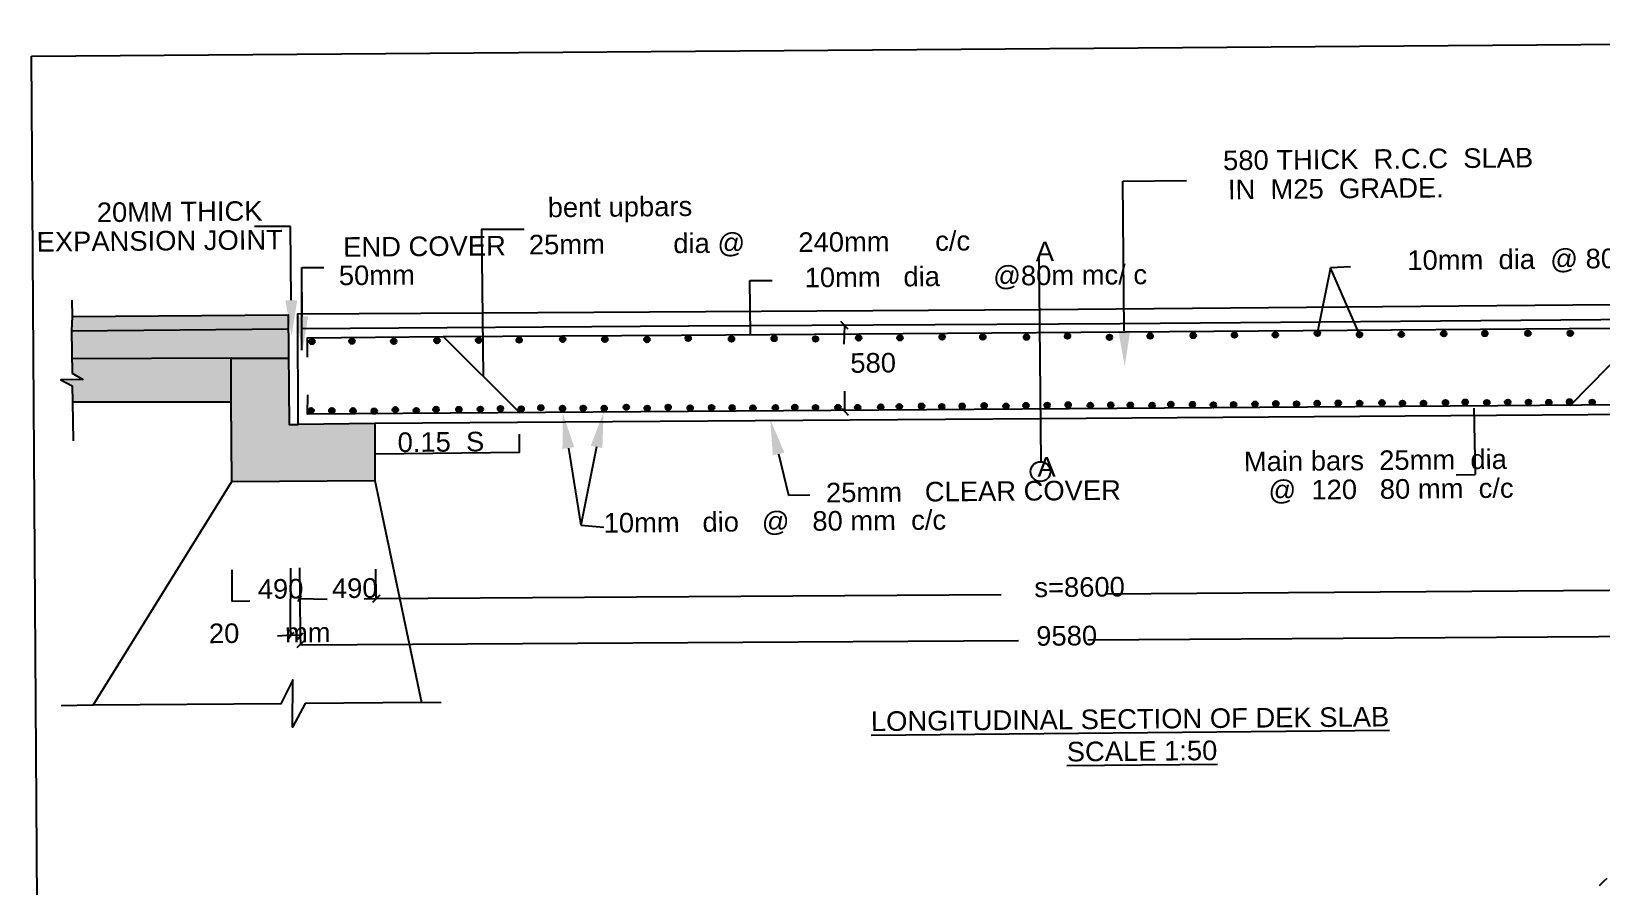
# Model space of a CAD drawing. Header units: metres. Extents: x 38392.4 to 38485, y 25348.9 to 25411.1.
# Drawn here: x 38392.38 to 38436.48, y 25387.11 to 25411.13 of the extents above; entities that cross this region are included whole.
import ezdxf

# ---------------------------------------------------------------- set-up
doc = ezdxf.new("R2010")
doc.units = ezdxf.units.M
doc.header["$MEASUREMENT"] = 0
doc.layers.add('DIMENSION', color=255, linetype='Continuous')
doc.layers.add('DRAWING', color=2, linetype='Continuous')
doc.styles.get("Standard").update_dxf_attribs({"font": 'arial.ttf'})
pattern_1 = [(50, (0, 0), (0.14345203652, -0.012550427), [0.015, -0.165]), (355, (0, 0), (-0.0277502667, 0.15043842674), [0.012, -0.132]), (100.45144446, (0.01195, -0.00105), (0.11570176935, 0.1378879982), [0.0127480384, -0.1402284224]), (46.1842, (0, 0.04), (0.21344826613, -0.03310385616), [0.0225, -0.2475]), (96.6356355, (0.01779, 0.03724), (0.1869323891, 0.1948237202), [0.0191220684, -0.210342752]), (351.184164, (0, 0.04), (0.186932389, 0.1948237201), [0.018, -0.1980000002]), (21, (0.02, 0.03), (0.11938141042, -0.08052377813), [0.015, -0.165]), (326, (0.02, 0.03), (0.0486630664, 0.145030009), [0.012, -0.132]), (71.45144474, (0.02995, 0.02329), (0.16804447535, 0.06450623056), [0.012748038, -0.1402284224]), (37.5, (0, 0), (0.002431971063, 0.066578770766), [0, -0.1304, 0, -0.134, 0, -0.1325]), (7.5, (0, 0), (0.05261390749, 0.07888234238), [0, -0.0764, 0, -0.1274, 0, -0.0505]), (327.5, (-0.0446, 0), (0.106764487234, -0.004510974347), [0, -0.05, 0, -0.156, 0, -0.207]), (317.5, (-0.0646, 0), (0.11663723387, 0.02002099647), [0, -0.065, 0, -0.1036, 0, -0.147])]

msp = doc.modelspace()

# ---------------------------------------------------------------- hatches: boundary and pattern name
at = {"layer": 'DRAWING'}
h = msp.add_hatch(dxfattribs=at)
h.set_pattern_fill('AR-CONC', scale=0.02)
h.set_pattern_definition(pattern_1)
h.paths.add_polyline_path([(38399.59223, 25403.17401), (38393.53045, 25403.12736), (38393.51145, 25402.72335), (38399.5958, 25402.77336)])
h = msp.add_hatch(dxfattribs=at)
h.set_pattern_fill('AR-CONC', scale=0.02)
h.set_pattern_definition(pattern_1)
h.paths.add_polyline_path([(38399.5958, 25402.77336), (38393.51145, 25402.72335), (38393.52092, 25401.93532), (38397.99065, 25401.95665), (38399.60306, 25401.95665)])
h = msp.add_hatch(color=7, dxfattribs=at)
h.dxf.hatch_style = 1
h.paths.add_polyline_path([(38400.18334, 25402.41961, 1), (38400.33813, 25402.41961, 1)])
h = msp.add_hatch(color=7, dxfattribs=at)
h.dxf.hatch_style = 1
h.paths.add_polyline_path([(38401.30922, 25402.4311, 1), (38401.46401, 25402.4311, 1)])
h = msp.add_hatch(color=7, dxfattribs=at)
h.dxf.hatch_style = 1
h.paths.add_polyline_path([(38402.6344, 25402.42658, 1), (38402.47962, 25402.42658, 1)])
h = msp.add_hatch(color=7, dxfattribs=at)
h.dxf.hatch_style = 1
h.paths.add_polyline_path([(38403.84875, 25402.44694, 1), (38403.69397, 25402.44694, 1)])
h = msp.add_hatch(color=7, dxfattribs=at)
h.dxf.hatch_style = 1
h.paths.add_polyline_path([(38405.02095, 25402.4551, 1), (38404.86617, 25402.4551, 1)])
h = msp.add_hatch(color=7, dxfattribs=at)
h.dxf.hatch_style = 1
h.paths.add_polyline_path([(38406.15778, 25402.46019, 1), (38406.003, 25402.46019, 1)])
h = msp.add_hatch(color=7, dxfattribs=at)
h.dxf.hatch_style = 1
h.paths.add_polyline_path([(38407.37976, 25402.48323, 1), (38407.22498, 25402.48323, 1)])
h = msp.add_hatch(color=7, dxfattribs=at)
h.dxf.hatch_style = 1
h.paths.add_polyline_path([(38408.56304, 25402.48323, 1), (38408.40825, 25402.48323, 1)])
h = msp.add_hatch(color=7, dxfattribs=at)
h.dxf.hatch_style = 1
h.paths.add_polyline_path([(38409.59152, 25402.47508, 1), (38409.74631, 25402.47508, 1)])
h = msp.add_hatch(color=7, dxfattribs=at)
h.dxf.hatch_style = 1
h.paths.add_polyline_path([(38410.9051, 25402.51177, 1), (38410.75031, 25402.51177, 1)])
h = msp.add_hatch(color=7, dxfattribs=at)
h.dxf.hatch_style = 1
h.paths.add_polyline_path([(38411.96563, 25402.4929, 1), (38412.12042, 25402.4929, 1)])
h = msp.add_hatch(color=7, dxfattribs=at)
h.dxf.hatch_style = 1
h.paths.add_polyline_path([(38413.16263, 25402.50565, 1), (38413.31741, 25402.50565, 1)])
h = msp.add_hatch(color=7, dxfattribs=at)
h.dxf.hatch_style = 1
h.paths.add_polyline_path([(38414.48135, 25402.49327, 1), (38414.32656, 25402.49327, 1)])
h = msp.add_hatch(color=7, dxfattribs=at)
h.dxf.hatch_style = 1
h.paths.add_polyline_path([(38415.69222, 25402.52188, 1), (38415.53743, 25402.52188, 1)])
h = msp.add_hatch(color=7, dxfattribs=at)
h.dxf.hatch_style = 1
h.paths.add_polyline_path([(38416.85161, 25402.5244, 1), (38416.69682, 25402.5244, 1)])
h = msp.add_hatch(color=7, dxfattribs=at)
h.dxf.hatch_style = 1
h.paths.add_polyline_path([(38418.03537, 25402.54895, 1), (38417.88058, 25402.54895, 1)])
h = msp.add_hatch(color=7, dxfattribs=at)
h.dxf.hatch_style = 1
h.paths.add_polyline_path([(38419.02338, 25402.54895, 1), (38419.17816, 25402.54895, 1)])
h = msp.add_hatch(color=7, dxfattribs=at)
h.dxf.hatch_style = 1
h.paths.add_polyline_path([(38420.25038, 25402.54329, 1), (38420.40516, 25402.54329, 1)])
h = msp.add_hatch(color=7, dxfattribs=at)
h.dxf.hatch_style = 1
h.paths.add_polyline_path([(38421.40333, 25402.57401, 1), (38421.55811, 25402.57401, 1)])
h = msp.add_hatch(color=7, dxfattribs=at)
h.dxf.hatch_style = 1
h.paths.add_polyline_path([(38422.57925, 25402.54046, 1), (38422.73403, 25402.54046, 1)])
h = msp.add_hatch(color=7, dxfattribs=at)
h.dxf.hatch_style = 1
h.paths.add_polyline_path([(38423.72352, 25402.57324, 1), (38423.8783, 25402.57324, 1)])
h = msp.add_hatch(color=7, dxfattribs=at)
h.dxf.hatch_style = 1
h.paths.add_polyline_path([(38424.93341, 25402.58963, 1), (38425.0882, 25402.58963, 1)])
h = msp.add_hatch(color=7, dxfattribs=at)
h.dxf.hatch_style = 1
h.paths.add_polyline_path([(38426.24477, 25402.60193, 1), (38426.08999, 25402.60193, 1)])
h = msp.add_hatch(color=7, dxfattribs=at)
h.dxf.hatch_style = 1
h.paths.add_polyline_path([(38427.39256, 25402.60699, 1), (38427.23777, 25402.60699, 1)])
h = msp.add_hatch(color=7, dxfattribs=at)
h.dxf.hatch_style = 1
h.paths.add_polyline_path([(38428.57526, 25402.65185, 1), (38428.42048, 25402.65185, 1)])
h = msp.add_hatch(color=7, dxfattribs=at)
h.dxf.hatch_style = 1
h.paths.add_polyline_path([(38429.75797, 25402.6152, 1), (38429.60318, 25402.6152, 1)])
h = msp.add_hatch(color=7, dxfattribs=at)
h.dxf.hatch_style = 1
h.paths.add_polyline_path([(38430.77768, 25402.62029, 1), (38430.93246, 25402.62029, 1)])
h = msp.add_hatch(color=7, dxfattribs=at)
h.dxf.hatch_style = 1
h.paths.add_polyline_path([(38432.12281, 25402.64006, 1), (38431.96802, 25402.64006, 1)])
h = msp.add_hatch(color=7, dxfattribs=at)
h.dxf.hatch_style = 1
h.paths.add_polyline_path([(38433.27825, 25402.64515, 1), (38433.12347, 25402.64515, 1)])
h = msp.add_hatch(color=7, dxfattribs=at)
h.dxf.hatch_style = 1
h.paths.add_polyline_path([(38434.48716, 25402.64828, 1), (38434.33237, 25402.64828, 1)])
h = msp.add_hatch(color=7, dxfattribs=at)
h.dxf.hatch_style = 1
h.paths.add_polyline_path([(38435.52071, 25402.65239, 1), (38435.6755, 25402.65239, 1)])
h = msp.add_hatch(dxfattribs=at)
h.set_pattern_fill('AR-CONC', scale=0.02)
h.set_pattern_definition(pattern_1)
h.paths.add_polyline_path([(38397.99065, 25401.95665), (38393.52092, 25401.93532), (38393.52578, 25401.53016), (38393.8286, 25401.35649), (38393.20888, 25401.34533), (38393.52277, 25401.17964), (38393.53788, 25400.72614), (38397.99304, 25400.72614)])
h = msp.add_hatch(dxfattribs=at)
h.set_pattern_fill('AR-CONC', scale=0.02)
h.set_pattern_definition(pattern_1)
h.paths.add_polyline_path([(38399.60306, 25401.95665), (38397.99065, 25401.95665), (38397.99304, 25400.72614), (38398.00837, 25398.48667), (38402.02779, 25398.51497), (38402.02733, 25399.26737), (38402.02416, 25400.11797), (38399.87151, 25400.09188), (38399.61966, 25400.09188)])
h = msp.add_hatch(color=7, dxfattribs=at)
h.dxf.hatch_style = 1
h.paths.add_polyline_path([(38403.66904, 25400.51633, 1), (38403.82383, 25400.51633, 1)])
h = msp.add_hatch(color=7, dxfattribs=at)
h.dxf.hatch_style = 1
h.paths.add_polyline_path([(38404.91301, 25400.51892, 1), (38405.0678, 25400.51892, 1)])
h = msp.add_hatch(color=7, dxfattribs=at)
h.dxf.hatch_style = 1
h.paths.add_polyline_path([(38405.63135, 25400.53709, 1), (38405.47656, 25400.53709, 1)])
h = msp.add_hatch(color=7, dxfattribs=at)
h.dxf.hatch_style = 1
h.paths.add_polyline_path([(38406.06089, 25400.52671, 1), (38406.21567, 25400.52671, 1)])
h = msp.add_hatch(color=7, dxfattribs=at)
h.dxf.hatch_style = 1
h.paths.add_polyline_path([(38406.61283, 25400.56023, 1), (38406.76761, 25400.56023, 1)])
h = msp.add_hatch(color=7, dxfattribs=at)
h.dxf.hatch_style = 1
h.paths.add_polyline_path([(38407.22053, 25400.54207, 1), (38407.37531, 25400.54207, 1)])
h = msp.add_hatch(color=7, dxfattribs=at)
h.dxf.hatch_style = 1
h.paths.add_polyline_path([(38407.95704, 25400.54726, 1), (38407.80226, 25400.54726, 1)])
h = msp.add_hatch(color=7, dxfattribs=at)
h.dxf.hatch_style = 1
h.paths.add_polyline_path([(38408.54656, 25400.54466, 1), (38408.39178, 25400.54466, 1)])
h = msp.add_hatch(color=7, dxfattribs=at)
h.dxf.hatch_style = 1
h.paths.add_polyline_path([(38409.16725, 25400.5758, 1), (38409.01246, 25400.5758, 1)])
h = msp.add_hatch(color=7, dxfattribs=at)
h.dxf.hatch_style = 1
h.paths.add_polyline_path([(38409.59679, 25400.54726, 1), (38409.75158, 25400.54726, 1)])
h = msp.add_hatch(color=7, dxfattribs=at)
h.dxf.hatch_style = 1
h.paths.add_polyline_path([(38410.34322, 25400.57576, 1), (38410.18843, 25400.57576, 1)])
h = msp.add_hatch(color=7, dxfattribs=at)
h.dxf.hatch_style = 1
h.paths.add_polyline_path([(38410.95871, 25400.555, 1), (38410.80392, 25400.555, 1)])
h = msp.add_hatch(color=7, dxfattribs=at)
h.dxf.hatch_style = 1
h.paths.add_polyline_path([(38411.40643, 25400.56538, 1), (38411.56121, 25400.56538, 1)])
h = msp.add_hatch(color=7, dxfattribs=at)
h.dxf.hatch_style = 1
h.paths.add_polyline_path([(38412.13775, 25400.56019, 1), (38411.98296, 25400.56019, 1)])
h = msp.add_hatch(color=7, dxfattribs=at)
h.dxf.hatch_style = 1
h.paths.add_polyline_path([(38412.56729, 25400.55241, 1), (38412.72208, 25400.55241, 1)])
h = msp.add_hatch(color=7, dxfattribs=at)
h.dxf.hatch_style = 1
h.paths.add_polyline_path([(38413.35315, 25400.56279, 1), (38413.19836, 25400.56279, 1)])
h = msp.add_hatch(color=7, dxfattribs=at)
h.dxf.hatch_style = 1
h.paths.add_polyline_path([(38413.74511, 25400.57312, 1), (38413.89989, 25400.57312, 1)])
h = msp.add_hatch(color=7, dxfattribs=at)
h.dxf.hatch_style = 1
h.paths.add_polyline_path([(38414.47903, 25400.56534, 1), (38414.32424, 25400.56534, 1)])
h = msp.add_hatch(color=7, dxfattribs=at)
h.dxf.hatch_style = 1
h.paths.add_polyline_path([(38414.95791, 25400.56793, 1), (38415.1127, 25400.56793, 1)])
h = msp.add_hatch(color=7, dxfattribs=at)
h.dxf.hatch_style = 1
h.paths.add_polyline_path([(38415.66326, 25400.56793, 1), (38415.50848, 25400.56793, 1)])
h = msp.add_hatch(color=7, dxfattribs=at)
h.dxf.hatch_style = 1
h.paths.add_polyline_path([(38416.15669, 25400.58115, 1), (38416.31148, 25400.58115, 1)])
h = msp.add_hatch(color=7, dxfattribs=at)
h.dxf.hatch_style = 1
h.paths.add_polyline_path([(38416.67869, 25400.59153, 1), (38416.83348, 25400.59153, 1)])
h = msp.add_hatch(color=7, dxfattribs=at)
h.dxf.hatch_style = 1
h.paths.add_polyline_path([(38417.45936, 25400.6045, 1), (38417.30457, 25400.6045, 1)])
h = msp.add_hatch(color=7, dxfattribs=at)
h.dxf.hatch_style = 1
h.paths.add_polyline_path([(38417.87072, 25400.59412, 1), (38418.02551, 25400.59412, 1)])
h = msp.add_hatch(color=7, dxfattribs=at)
h.dxf.hatch_style = 1
h.paths.add_polyline_path([(38418.44526, 25400.60534, 1), (38418.60005, 25400.60534, 1)])
h = msp.add_hatch(color=7, dxfattribs=at)
h.dxf.hatch_style = 1
h.paths.add_polyline_path([(38419.06255, 25400.6183, 1), (38419.21734, 25400.6183, 1)])
h = msp.add_hatch(color=7, dxfattribs=at)
h.dxf.hatch_style = 1
h.paths.add_polyline_path([(38419.67466, 25400.60534, 1), (38419.82944, 25400.60534, 1)])
h = msp.add_hatch(color=7, dxfattribs=at)
h.dxf.hatch_style = 1
h.paths.add_polyline_path([(38420.23748, 25400.62607, 1), (38420.39227, 25400.62607, 1)])
h = msp.add_hatch(color=7, dxfattribs=at)
h.dxf.hatch_style = 1
h.paths.add_polyline_path([(38420.82884, 25400.63125, 1), (38420.98363, 25400.63125, 1)])
h = msp.add_hatch(color=7, dxfattribs=at)
h.dxf.hatch_style = 1
h.paths.add_polyline_path([(38421.42011, 25400.64312, 1), (38421.5749, 25400.64312, 1)])
h = msp.add_hatch(color=7, dxfattribs=at)
h.dxf.hatch_style = 1
h.paths.add_polyline_path([(38422.04438, 25400.62759, 1), (38422.19917, 25400.62759, 1)])
h = msp.add_hatch(color=7, dxfattribs=at)
h.dxf.hatch_style = 1
h.paths.add_polyline_path([(38422.61684, 25400.63794, 1), (38422.77163, 25400.63794, 1)])
h = msp.add_hatch(color=7, dxfattribs=at)
h.dxf.hatch_style = 1
h.paths.add_polyline_path([(38423.32337, 25400.63535, 1), (38423.16858, 25400.63535, 1)])
h = msp.add_hatch(color=7, dxfattribs=at)
h.dxf.hatch_style = 1
h.paths.add_polyline_path([(38423.77731, 25400.62759, 1), (38423.9321, 25400.62759, 1)])
h = msp.add_hatch(color=7, dxfattribs=at)
h.dxf.hatch_style = 1
h.paths.add_polyline_path([(38424.45943, 25400.65614, 1), (38424.30465, 25400.65614, 1)])
h = msp.add_hatch(color=7, dxfattribs=at)
h.dxf.hatch_style = 1
h.paths.add_polyline_path([(38425.06557, 25400.65355, 1), (38424.91078, 25400.65355, 1)])
h = msp.add_hatch(color=7, dxfattribs=at)
h.dxf.hatch_style = 1
h.paths.add_polyline_path([(38425.49879, 25400.64061, 1), (38425.65357, 25400.64061, 1)])
h = msp.add_hatch(color=7, dxfattribs=at)
h.dxf.hatch_style = 1
h.paths.add_polyline_path([(38426.06607, 25400.65097, 1), (38426.22086, 25400.65097, 1)])
h = msp.add_hatch(color=7, dxfattribs=at)
h.dxf.hatch_style = 1
h.paths.add_polyline_path([(38426.66703, 25400.66132, 1), (38426.82181, 25400.66132, 1)])
h = msp.add_hatch(color=7, dxfattribs=at)
h.dxf.hatch_style = 1
h.paths.add_polyline_path([(38427.25175, 25400.67364, 1), (38427.40653, 25400.67364, 1)])
h = msp.add_hatch(color=7, dxfattribs=at)
h.dxf.hatch_style = 1
h.paths.add_polyline_path([(38427.8349, 25400.66856, 1), (38427.98968, 25400.66856, 1)])
h = msp.add_hatch(color=7, dxfattribs=at)
h.dxf.hatch_style = 1
h.paths.add_polyline_path([(38428.41391, 25400.68509, 1), (38428.5687, 25400.68509, 1)])
h = msp.add_hatch(color=7, dxfattribs=at)
h.dxf.hatch_style = 1
h.paths.add_polyline_path([(38429.16012, 25400.68922, 1), (38429.00533, 25400.68922, 1)])
h = msp.add_hatch(color=7, dxfattribs=at)
h.dxf.hatch_style = 1
h.paths.add_polyline_path([(38429.60503, 25400.68509, 1), (38429.75981, 25400.68509, 1)])
h = msp.add_hatch(color=7, dxfattribs=at)
h.dxf.hatch_style = 1
h.paths.add_polyline_path([(38430.38846, 25400.70162, 1), (38430.23367, 25400.70162, 1)])
h = msp.add_hatch(color=7, dxfattribs=at)
h.dxf.hatch_style = 1
h.paths.add_polyline_path([(38430.80855, 25400.68509, 1), (38430.96334, 25400.68509, 1)])
h = msp.add_hatch(color=7, dxfattribs=at)
h.dxf.hatch_style = 1
h.paths.add_polyline_path([(38431.39997, 25400.68509, 1), (38431.55476, 25400.68509, 1)])
h = msp.add_hatch(color=7, dxfattribs=at)
h.dxf.hatch_style = 1
h.paths.add_polyline_path([(38432.01644, 25400.70526, 1), (38432.17122, 25400.70526, 1)])
h = msp.add_hatch(color=7, dxfattribs=at)
h.dxf.hatch_style = 1
h.paths.add_polyline_path([(38432.72413, 25400.71817, 1), (38432.56934, 25400.71817, 1)])
h = msp.add_hatch(color=7, dxfattribs=at)
h.dxf.hatch_style = 1
h.paths.add_polyline_path([(38433.17908, 25400.70526, 1), (38433.33387, 25400.70526, 1)])
h = msp.add_hatch(color=7, dxfattribs=at)
h.dxf.hatch_style = 1
h.paths.add_polyline_path([(38433.92036, 25400.71301, 1), (38433.76557, 25400.71301, 1)])
h = msp.add_hatch(color=7, dxfattribs=at)
h.dxf.hatch_style = 1
h.paths.add_polyline_path([(38434.3469, 25400.71559, 1), (38434.50168, 25400.71559, 1)])
h = msp.add_hatch(color=7, dxfattribs=at)
h.dxf.hatch_style = 1
h.paths.add_polyline_path([(38435.0736, 25400.70879, 1), (38434.91882, 25400.70879, 1)])
h = msp.add_hatch(color=7, dxfattribs=at)
h.dxf.hatch_style = 1
h.paths.add_polyline_path([(38435.65613, 25400.72695, 1), (38435.50135, 25400.72695, 1)])
h = msp.add_hatch(color=7, dxfattribs=at)
h.dxf.hatch_style = 1
h.paths.add_polyline_path([(38436.1384, 25400.71585, 1), (38436.29318, 25400.71585, 1)])
h = msp.add_hatch(color=7, dxfattribs=at)
h.dxf.hatch_style = 1
h.paths.add_polyline_path([(38400.31234, 25400.47999, 1), (38400.15755, 25400.47999, 1)])
h = msp.add_hatch(color=7, dxfattribs=at)
h.dxf.hatch_style = 1
h.paths.add_polyline_path([(38400.89601, 25400.47796, 1), (38400.74122, 25400.47796, 1)])
h = msp.add_hatch(color=7, dxfattribs=at)
h.dxf.hatch_style = 1
h.paths.add_polyline_path([(38401.33531, 25400.47796, 1), (38401.4901, 25400.47796, 1)])
h = msp.add_hatch(color=7, dxfattribs=at)
h.dxf.hatch_style = 1
h.paths.add_polyline_path([(38401.93356, 25400.46551, 0.35098331), (38401.99402, 25400.38999), (38402.02895, 25400.39024, 0.34706425), (38402.08835, 25400.46551, 1)])
h = msp.add_hatch(color=7, dxfattribs=at)
h.dxf.hatch_style = 1
h.paths.add_polyline_path([(38402.67829, 25400.50702, 1), (38402.52351, 25400.50702, 1)])
h = msp.add_hatch(color=7, dxfattribs=at)
h.dxf.hatch_style = 1
h.paths.add_polyline_path([(38403.26823, 25400.48212, 1), (38403.11345, 25400.48212, 1)])
h = msp.add_hatch(color=7, dxfattribs=at)
h.dxf.hatch_style = 1
h.paths.add_polyline_path([(38404.30791, 25400.51114, 1), (38404.46269, 25400.51114, 1)])

# ---------------------------------------------------------------- linework, layer by layer
at = {"layer": 'DIMENSION'}
for p, q in [((38423.03374, 25406.9227), (38424.81801, 25406.94168)), ((38399.65959, 25405.65059), (38398.64401, 25405.65059)), ((38399.98009, 25402.17809), (38399.97603, 25404.49736)), ((38399.97603, 25404.49736), (38400.59395, 25404.49736)), ((38428.86427, 25404.48541), (38428.49431, 25402.64676)), ((38429.42961, 25404.51409), (38428.86427, 25404.48541)), ((38429.66525, 25402.66704), (38428.86427, 25404.48541)), ((38432.39509, 25398.67355), (38432.92643, 25398.6874)), ((38413.64688, 25398.10492), (38414.24751, 25398.1164)), ((38407.8115, 25397.26139), (38408.45542, 25397.20865))]:
    msp.add_line(p, q, dxfattribs=at)
for points in [[(38423.07462, 25402.72045), (38423.03374, 25406.9227)], [(38399.68024, 25403.57958), (38399.65959, 25405.65059)], [(38399.98535, 25403.12435), (38399.97603, 25404.49736)], [(38412.57953, 25402.61661), (38412.55582, 25404.13807)], [(38432.89359, 25400.54887), (38432.92643, 25398.6874)], [(38407.46102, 25399.43002), (38407.8115, 25397.26139)], [(38408.25337, 25399.46123), (38407.8115, 25397.26139)], [(38413.36605, 25399.26313), (38413.64688, 25398.10492)]]:
    msp.add_lwpolyline(points, dxfattribs=at)
for points in [[(38399.8469, 25403.58124), (38399.69021, 25402.57963), (38399.51358, 25403.57792)], [(38400.15201, 25403.12548), (38399.99214, 25402.12437), (38399.81869, 25403.12321)], [(38423.24128, 25402.72207), (38423.08435, 25401.7205), (38422.90796, 25402.71883)], [(38407.29649, 25399.40343), (38407.30148, 25400.41721), (38407.62555, 25399.45661)], [(38408.08996, 25399.49405), (38408.45029, 25400.44165), (38408.41677, 25399.42841)], [(38413.20408, 25399.22386), (38413.13042, 25400.23497), (38413.52803, 25399.3024)]]:
    msp.add_solid(points, dxfattribs=at)
at = {"layer": 'DRAWING'}
for points in [[(38392.38181, 25410.43453), (38449.57309, 25410.86386), (38484.56766, 25411.12885), (38484.98065, 25349.69716), (38392.79694, 25348.92496), (38392.38181, 25410.43453)], [(38406.22449, 25405.56969), (38405.02447, 25405.56483), (38405.07039, 25401.44191)], [(38420.7383, 25399.04522), (38420.68415, 25404.81885)], [(38412.55582, 25404.13807), (38413.18151, 25404.13807)], [(38393.52103, 25403.57864), (38393.53045, 25403.12736), (38393.51145, 25402.72335), (38393.52578, 25401.53016), (38393.8286, 25401.35649), (38393.20888, 25401.34533), (38393.52277, 25401.17964), (38393.53788, 25400.72614), (38393.55152, 25399.6276)], [(38399.87151, 25400.09188), (38399.86704, 25403.19945), (38405.04321, 25403.23026), (38420.70817, 25403.32083), (38442.08295, 25403.50402), (38442.11215, 25400.42598), (38439.9283, 25400.39064), (38420.71627, 25400.24551), (38402.02416, 25400.11797), (38399.87151, 25400.09188)], [(38393.53045, 25403.12736), (38399.59223, 25403.17401), (38399.61966, 25400.09188), (38399.87151, 25400.09188)], [(38399.98978, 25402.78868), (38410.83851, 25402.86209), (38422.95494, 25402.93065), (38442.08693, 25403.08441)], [(38400.14004, 25401.98082), (38400.13436, 25402.5219), (38403.94731, 25402.5634), (38410.62806, 25402.59818), (38441.79801, 25402.83414), (38441.8203, 25402.26744)], [(38415.10677, 25402.99638), (38415.30886, 25402.77862)], [(38415.21096, 25402.3494), (38415.22357, 25402.87052)], [(38435.59929, 25400.62754), (38437.74239, 25402.80344)], [(38393.51145, 25402.72335), (38399.5958, 25402.77336)], [(38403.94731, 25402.5634), (38406.09511, 25400.41865)], [(38393.53788, 25400.72614), (38397.99304, 25400.72614), (38397.99065, 25401.95665), (38393.52092, 25401.93532)], [(38397.99065, 25401.95665), (38399.60306, 25401.95665)], [(38441.8504, 25401.23001), (38441.85603, 25400.70502), (38441.80305, 25400.67925), (38433.56618, 25400.61059), (38400.13277, 25400.37699), (38400.14091, 25400.9266)], [(38394.11184, 25392.2087), (38398.00837, 25398.48667), (38397.99286, 25400.75269)], [(38415.21755, 25401.02493), (38415.22017, 25400.45798)], [(38415.14725, 25400.53655), (38415.31799, 25400.35257)], [(38402.02416, 25400.11797), (38402.02733, 25399.26737), (38402.02779, 25398.51497), (38403.33649, 25392.28815)], [(38402.02733, 25399.26737), (38406.08539, 25399.31341), (38406.08539, 25399.81631)], [(38398.00837, 25398.48667), (38402.02779, 25398.51497)], [(38398.01381, 25396.00903), (38398.01381, 25395.13946)], [(38399.65619, 25396.05819), (38399.64436, 25394.32469), (38399.67569, 25394.18256)], [(38399.9082, 25396.06418), (38399.91814, 25395.20349)], [(38402.0603, 25395.19527), (38402.0505, 25396.0268)], [(38401.96651, 25395.10417), (38402.0603, 25395.19527), (38402.17403, 25395.30576)], [(38419.61717, 25395.30404), (38402.0603, 25395.19527)], [(38440.82007, 25395.46512), (38439.27864, 25395.45167), (38422.53902, 25395.3273)], [(38398.00199, 25395.12766), (38398.51787, 25395.13946)], [(38399.87472, 25395.12292), (38399.91814, 25395.20349), (38399.9654, 25395.29118)], [(38399.91814, 25395.20349), (38399.93128, 25394.17076), (38399.93451, 25393.91729)], [(38399.91814, 25395.20349), (38400.68612, 25395.19024)], [(38402.0603, 25395.19527), (38401.72884, 25395.18758)], [(38399.2925, 25394.15586), (38399.67569, 25394.18256), (38399.93128, 25394.17076)], [(38399.57991, 25394.05754), (38399.67569, 25394.18256), (38399.75756, 25394.24893)], [(38400.03799, 25394.01414), (38399.83482, 25393.81862)], [(38399.85127, 25394.0637), (38400.00785, 25394.23666)], [(38399.93451, 25393.91729), (38399.98994, 25393.90697), (38420.10736, 25394.0205)], [(38422.054, 25394.03927), (38442.13029, 25394.17756)], [(38403.88885, 25392.27621), (38403.33649, 25392.28815), (38400.0743, 25392.25798), (38399.7161, 25391.58739), (38399.72678, 25392.91807), (38399.38236, 25392.24802), (38394.11184, 25392.2087), (38393.21848, 25392.18663)], [(38436.4172, 25387.14842), (38436.53061, 25387.25334), (38436.63773, 25387.35245)]]:
    msp.add_lwpolyline(points, dxfattribs=at)
at = {"layer": 'DRAWING', "color": 7}
for centre in [(38400.26074, 25402.41961), (38401.38661, 25402.4311), (38402.55701, 25402.42658), (38403.77136, 25402.44694), (38404.94356, 25402.4551), (38406.08039, 25402.46019), (38407.30237, 25402.48323), (38408.48564, 25402.48323), (38409.66892, 25402.47508), (38410.82771, 25402.51177), (38412.04303, 25402.4929), (38413.24002, 25402.50565), (38414.40395, 25402.49327), (38415.61482, 25402.52188), (38416.77421, 25402.5244), (38417.95797, 25402.54895), (38419.10077, 25402.54895), (38420.32777, 25402.54329), (38421.48072, 25402.57401), (38422.65664, 25402.54046), (38423.80091, 25402.57324), (38425.0108, 25402.58963), (38426.16738, 25402.60193), (38427.31516, 25402.60699), (38428.49787, 25402.65185), (38429.68058, 25402.6152), (38430.85507, 25402.62029), (38432.04541, 25402.64006), (38433.20086, 25402.64515), (38434.40976, 25402.64828), (38435.59811, 25402.65239), (38403.74643, 25400.51633), (38404.9904, 25400.51892), (38405.55395, 25400.53709), (38406.13828, 25400.52671), (38406.69022, 25400.56023), (38407.29792, 25400.54207), (38407.87965, 25400.54726), (38408.46917, 25400.54466), (38409.08986, 25400.5758), (38409.67418, 25400.54726), (38410.26582, 25400.57576), (38410.88131, 25400.555), (38411.48382, 25400.56538), (38412.06036, 25400.56019), (38412.64468, 25400.55241), (38413.27576, 25400.56279), (38413.8225, 25400.57312), (38414.40163, 25400.56534), (38415.0353, 25400.56793), (38415.58587, 25400.56793), (38416.23409, 25400.58115), (38416.75608, 25400.59153), (38417.38196, 25400.6045), (38417.94811, 25400.59412), (38418.52265, 25400.60534), (38419.13995, 25400.6183), (38419.75205, 25400.60534), (38420.31488, 25400.62607), (38420.90623, 25400.63125), (38421.49751, 25400.64312), (38422.12178, 25400.62759), (38422.69424, 25400.63794), (38423.24598, 25400.63535), (38423.8547, 25400.62759), (38424.38204, 25400.65614), (38424.98818, 25400.65355), (38425.57618, 25400.64061), (38426.14346, 25400.65097), (38426.74442, 25400.66132), (38427.32914, 25400.67364), (38427.91229, 25400.66856), (38428.4913, 25400.68509), (38429.08273, 25400.68922), (38429.68242, 25400.68509), (38430.31107, 25400.70162), (38430.88594, 25400.68509), (38431.47737, 25400.68509), (38432.09383, 25400.70526), (38432.64673, 25400.71817), (38433.25648, 25400.70526), (38433.84297, 25400.71301), (38434.42429, 25400.71559), (38434.99621, 25400.70879), (38435.57874, 25400.72695), (38436.21579, 25400.71585), (38400.23495, 25400.47999), (38400.81861, 25400.47796), (38401.41271, 25400.47796), (38402.01096, 25400.46551), (38402.6009, 25400.50702), (38403.19084, 25400.48212), (38404.3853, 25400.51114)]:
    msp.add_circle(centre, 0.07739, dxfattribs=at)
at = {"layer": 'DRAWING'}
msp.add_circle((38420.71997, 25398.76808), 0.27822, dxfattribs=at)

# ---------------------------------------------------------------- texts
at = {"layer": 'DIMENSION'}
for s, p in [('580 THICK  R.C.C  SLAB', (38425.8505, 25407.23149)), ('IN  M25  GRADE.', (38425.98836, 25406.41277)), ('20MM THICK', (38394.22089, 25405.77318)), ('bent upbars', (38406.88385, 25405.91034)), ('EXPANSION JOINT', (38392.53027, 25404.94423)), ('25mm         dia @       240mm      c/c', (38406.35529, 25404.86487)), ('END COVER', (38401.14025, 25404.79862)), ('A', (38420.58959, 25404.67598)), ('10mm  dia  @ 80mm     c/c', (38431.0248, 25404.42794)), ('50mm', (38401.01829, 25404.00086)), ('10mm   dia       @80m mc/ c', (38414.09939, 25403.94278)), ('580', (38415.38255, 25401.54177)), ('0.15  S', (38402.66816, 25399.31617)), ('Main bars  25mm  dia', (38426.43524, 25398.77686)), ('A', (38420.63637, 25398.62107)), ('25mm   CLEAR COVER', (38414.69876, 25397.9013)), ('@  120   80 mm  c/c', (38427.1241, 25397.97304)), ('10mm   dio   @   80 mm  c/c', (38408.45498, 25397.05183)), ('490', (38398.7411, 25395.19479)), ('490', (38400.82385, 25395.21362)), ('s=8600', (38420.5498, 25395.24038)), ('20      mm', (38397.36977, 25393.94892)), ('9580', (38420.60376, 25393.87662)), ('%%ULONGITUDINAL SECTION OF DEK SLAB', (38415.96005, 25391.48071)), ('%%USCALE 1:50', (38421.46075, 25390.62824))]:
    msp.add_text(s, height=0.55, rotation=0.523427, dxfattribs=at).set_placement(p)

doc.saveas('drawing.dxf')
